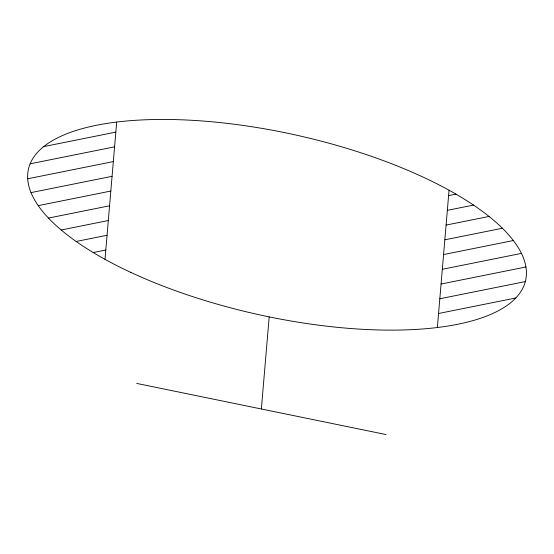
<?xml version="1.0" encoding="UTF-8"?>
<svg xmlns="http://www.w3.org/2000/svg" width="554" height="554" viewBox="0 0 554 554"><rect width="100%" height="100%" fill="white"/><g stroke="black" fill="none" stroke-linecap="round" stroke-linejoin="round"><path stroke-width="0.83" d="M105.011 259.348L116.686 122.053M261.356 408.984L269.189 316.888M437.369 327.518L449.052 190.223M43.711 146.602L115.834 132.108M30.138 163.811L114.581 146.845M27.7 178.783L113.328 161.581M31.01 192.605L112.074 176.317M38.226 205.638L110.821 191.054M48.454 218.068L109.567 205.79M61.196 229.993L108.314 220.527M76.154 241.468L107.054 235.263M93.176 252.534L105.8 249.999M448.595 195.61L455.956 194.129M447.341 210.347L473.518 205.084M446.088 225.083L489.044 216.448M444.834 239.82L502.409 228.248M443.581 254.556L513.343 240.54M442.327 269.292L521.439 253.393M441.067 284.029L525.926 266.98M439.814 298.765L525.317 281.584M438.56 313.495L515.809 297.976M136.72 383.423L385.993 434.551M130.82 272.402A254.729 91.701 12.6 0 0 525.109 282.353A254.729 91.701 12.6 0 0 175.161 119.602A254.729 91.701 12.6 0 0 130.82 272.402"/></g></svg>
